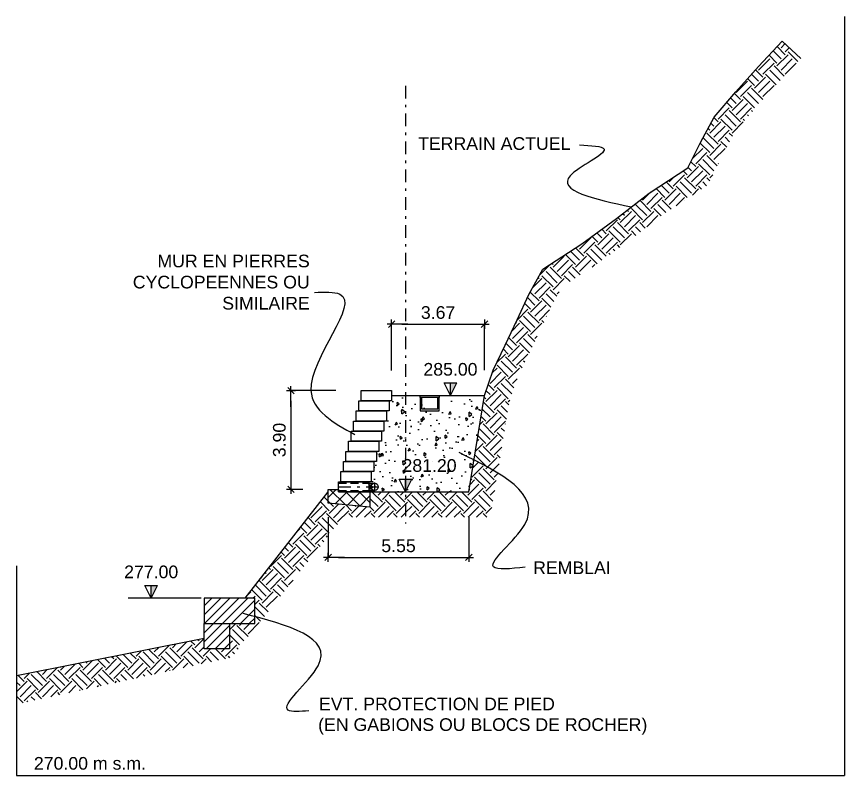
# Model space of a CAD drawing. Extents: x -236 to -84, y 532 to 751.
# Drawn here: x -116.84 to -84.14, y 563.36 to 593.33 of the extents above; entities that cross this region are included whole.
import ezdxf
from ezdxf.enums import TextEntityAlignment as Align

# ---------------------------------------------------------------- set-up
doc = ezdxf.new("R2010")
doc.units = 0
doc.header["$MEASUREMENT"] = 0
doc.linetypes.add('NASCOSTA', pattern=[9.525, 6.35, -3.175])
doc.linetypes.add('TRATTOPUNTO', pattern=[1, 0.5, -0.25, 0, -0.25])
for name, color, linetype in [('DIME', 6, 'Continuous'), ('LIN010CO', 2, 'Continuous'), ('LIN018CO', 6, 'Continuous'), ('LIN018TR', 6, 'NASCOSTA'), ('LIN025CO', 7, 'Continuous'), ('LIN035CO', 1, 'Continuous'), ('TEXT035', 1, 'Continuous')]:
    doc.layers.add(name, color=color, linetype=linetype)
doc.layers.add('no_plot', color=5, linetype='Continuous', plot=False)
doc.styles.add('ARIAL', font='arial.ttf')
doc.styles.add('ROMANS', font='romans.shx')
doc.dimstyles.new('BO1', dxfattribs={"dimtxt": 0.25, "dimasz": 0.2, "dimexe": 0, "dimexo": 0.5, "dimgap": 0.1, "dimtad": 1, "dimzin": 0, "dimdsep": 46, "dimtxsty": 'ROMANS', "dimblk1": 'LINE', "dimblk2": 'LINE', "dimsah": 1, "dimcen": 2.5, "dimclrd": 256, "dimclre": 256, "dimclrt": 1, "dimadec": 0, "dimazin": 0, "dimtfac": 1, "dimtmove": 2, "dimatfit": 3, "dimldrblk": 'LINE', "dimfxl": 1, "dimtvp": 1, "dimtolj": 1, "dimtzin": 0, "dimarcsym": 0})

# ---------------------------------------------------------------- blocks, each defined once
blk = doc.blocks.new('LIVELLI1')
at = {"layer": 'LIN018CO'}
blk.add_solid([(0, 0.25), (0, 0), (0.125, 0.25)], dxfattribs=at)
at = {"layer": 'LIN035CO'}
for p, q in [((-0.125, 0.25), (0.125, 0.25)), ((0, 0), (-0.125, 0.25)), ((0, 0), (0, 0.25)), ((0, 0), (0.125, 0.25))]:
    blk.add_line(p, q, dxfattribs=at)
at = {"layer": 'TEXT035', "style": 'ARIAL'}
blk.add_attdef('VALORE', text='', height=0.25, dxfattribs=at).set_placement((0, 0.395), align=Align.CENTER)
blk = doc.blocks.new('cavi')
at = {"layer": 'LIN025CO', "flags": 128}
blk.add_lwpolyline([(-1.2, -0.175), (-1.2, -0.1), (-0.45, -0.1), (-0.45, -0.175)], close=True, dxfattribs=at)
for points in [[(-1.2, -0.15), (-1.2, -0.7), (-0.45, -0.7), (-0.45, -0.15)], [(-1.15, -0.175), (-1.15, -0.625), (-0.5, -0.625), (-0.5, -0.175)]]:
    blk.add_lwpolyline(points, dxfattribs=at)
blk = doc.blocks.new('LINE')
for p, q in [((-1.6, 0), (0.45, 0)), ((0, 0.45), (0, -0.45))]:
    blk.add_line(p, q)
at = {"color": 3}
blk.add_line((-0.318, -0.318), (0.318, 0.318), dxfattribs=at)
blk = doc.blocks.new('*D20')
at = {"layer": 'Defpoints', "color": 0, "transparency": 16777216}
for p in [(-98.355, 581.181), (-102.026, 578.354), (-98.355, 578.356)]:
    blk.add_point(p, dxfattribs=at)
at = {"layer": 'DIME', "lineweight": -2, "transparency": 16777216}
for p, q in [((-102.026, 579.354), (-102.026, 581.181)), ((-101.626, 581.181), (-98.755, 581.181)), ((-98.355, 579.356), (-98.355, 581.181))]:
    blk.add_line(p, q, dxfattribs=at)
at = {"layer": 'DIME', "lineweight": -2, "transparency": 16777216, "xscale": 0.4, "yscale": 0.4, "zscale": 0.4, "rotation": 180}
blk.add_blockref('LINE', (-102.026, 581.181), dxfattribs=at)
at = {"layer": 'DIME', "lineweight": -2, "transparency": 16777216, "xscale": 0.4, "yscale": 0.4, "zscale": 0.4}
blk.add_blockref('LINE', (-98.355, 581.181), dxfattribs=at)
at = {"layer": 'DIME', "color": 1, "transparency": 16777216, "insert": (-100.19, 581.636), "char_height": 0.5, "attachment_point": 5, "style": 'ARIAL'}
blk.add_mtext('\\A1;3.67', dxfattribs=at)
blk = doc.blocks.new('*D48')
at = {"layer": 'Defpoints', "color": 0, "transparency": 16777216}
for p in [(-104.529, 574.554), (-98.976, 574.556), (-98.976, 571.969)]:
    blk.add_point(p, dxfattribs=at)
at = {"layer": 'DIME', "lineweight": -2, "transparency": 16777216}
for p, q in [((-104.529, 573.554), (-104.529, 571.969)), ((-98.976, 573.556), (-98.976, 571.969)), ((-104.129, 571.969), (-99.376, 571.969))]:
    blk.add_line(p, q, dxfattribs=at)
at = {"layer": 'DIME', "lineweight": -2, "transparency": 16777216, "xscale": 0.4, "yscale": 0.4, "zscale": 0.4, "rotation": 180}
blk.add_blockref('LINE', (-104.529, 571.969), dxfattribs=at)
at = {"layer": 'DIME', "lineweight": -2, "transparency": 16777216, "xscale": 0.4, "yscale": 0.4, "zscale": 0.4}
blk.add_blockref('LINE', (-98.976, 571.969), dxfattribs=at)
at = {"layer": 'DIME', "color": 1, "transparency": 16777216, "insert": (-101.752, 572.423), "char_height": 0.5, "attachment_point": 5, "style": 'ARIAL'}
blk.add_mtext('\\A1;5.55', dxfattribs=at)
blk = doc.blocks.new('Drainage')
at = {"layer": 'LIN010CO', "linetype": 'NASCOSTA', "ltscale": 0.05, "flags": 128}
for points in [[(0, 0.145), (1.2, 0.145)], [(0, -0.144), (1.2, -0.144)]]:
    blk.add_lwpolyline(points, dxfattribs=at)
at = {"layer": 'LIN010CO', "flags": 128}
for points in [[(1.2, 0.145), (1.433, 0.145)], [(1.2, -0.144), (1.433, -0.144)]]:
    blk.add_lwpolyline(points, dxfattribs=at)
at = {"layer": 'LIN018CO'}
blk.add_circle((1.433, 0), 0.144, dxfattribs=at)
at = {"layer": 'LIN018TR', "linetype": 'TRATTOPUNTO', "flags": 128}
for points in [[(0, 0), (1.621, 0)], [(1.433, 0.175), (1.433, -0.175)]]:
    blk.add_lwpolyline(points, dxfattribs=at)
blk = doc.blocks.new('*D55')
at = {"layer": 'Defpoints', "color": 0, "transparency": 16777216}
for p in [(-103.226, 578.554), (-106, 574.654), (-104.529, 574.654)]:
    blk.add_point(p, dxfattribs=at)
at = {"layer": 'DIME', "lineweight": -2, "transparency": 16777216}
for p, q in [((-104.226, 578.554), (-106, 578.554)), ((-106, 578.154), (-106, 575.054)), ((-105.529, 574.654), (-106, 574.654))]:
    blk.add_line(p, q, dxfattribs=at)
at = {"layer": 'DIME', "lineweight": -2, "transparency": 16777216, "xscale": 0.4, "yscale": 0.4, "zscale": 0.4}
for p, rotation in [((-106, 578.554), 90), ((-106, 574.654), 270)]:
    blk.add_blockref('LINE', p, dxfattribs=dict(at, rotation=rotation))
at = {"layer": 'DIME', "color": 1, "transparency": 16777216, "insert": (-106.456, 576.604), "char_height": 0.5, "attachment_point": 5, "rotation": 90, "style": 'ARIAL'}
blk.add_mtext('\\A1;3.90', dxfattribs=at)

msp = doc.modelspace()

# ---------------------------------------------------------------- hatches: boundary and pattern name
at = {"layer": 'LIN010CO'}
h = msp.add_hatch(dxfattribs=at)
h.set_pattern_fill('EARTH', color=256, scale=2.5, angle=45, style=0)
h.set_pattern_definition([(45, (-14.8876, 437.252), (2e-16, 0.8838835), [0.625, -0.625]), (45, (-15.05334, 437.41775), (2e-16, 0.8838835), [0.625, -0.625]), (45, (-15.2191, 437.5835), (2e-16, 0.8838835), [0.625, -0.625]), (135, (-15.2191, 437.69396), (-0.8838835, 2e-16), [0.625, -0.625]), (135, (-15.05334, 437.8597), (-0.8838835, 2e-16), [0.625, -0.625]), (135, (-14.8876, 438.0254), (-0.8838835, 2e-16), [0.625, -0.625])])
edge = h.paths.add_edge_path()
edge.add_line((-101.476, 574.555), (-101.475, 573.555))
edge.add_line((-101.475, 573.555), (-98.126, 573.556))
edge.add_line((-98.126, 573.556), (-97.381, 578.114))
edge.add_line((-97.381, 578.114), (-97.089, 578.982))
edge.add_line((-97.089, 578.982), (-96.642, 579.928))
edge.add_line((-96.642, 579.928), (-96.168, 580.93))
edge.add_line((-96.168, 580.93), (-95.713, 581.902))
edge.add_line((-95.713, 581.902), (-95.298, 582.653))
edge.add_line((-95.298, 582.653), (-93.938, 583.533))
edge.add_line((-93.938, 583.533), (-92.547, 584.558))
edge.add_line((-92.547, 584.558), (-91.273, 585.541))
edge.add_line((-91.273, 585.541), (-89.551, 586.667))
edge.add_line((-89.551, 586.667), (-88.933, 587.898))
edge.add_line((-88.933, 587.898), (-88.461, 588.789))
edge.add_line((-88.461, 588.789), (-87.681, 589.696))
edge.add_line((-87.681, 589.696), (-86.797, 590.681))
edge.add_line((-86.797, 590.681), (-85.869, 591.673))
edge.add_line((-85.869, 591.673), (-86.6, 592.356))
edge.add_line((-86.6, 592.356), (-87.534, 591.356))
edge.add_line((-87.534, 591.356), (-88.432, 590.356))
edge.add_line((-88.432, 590.356), (-89.292, 589.356))
edge.add_line((-89.292, 589.356), (-89.822, 588.356))
edge.add_line((-89.822, 588.356), (-90.323, 587.356))
edge.add_line((-90.323, 587.356), (-91.853, 586.356))
edge.add_line((-91.853, 586.356), (-93.149, 585.356))
edge.add_line((-93.149, 585.356), (-94.507, 584.356))
edge.add_line((-94.507, 584.356), (-96.052, 583.356))
edge.add_line((-96.052, 583.356), (-96.604, 582.356))
edge.add_line((-96.604, 582.356), (-97.072, 581.356))
edge.add_line((-97.072, 581.356), (-97.546, 580.356))
edge.add_line((-97.546, 580.356), (-98.018, 579.356))
edge.add_line((-98.018, 579.356), (-98.355, 578.356))
edge.add_line((-98.355, 578.356), (-98.976, 574.556))
edge.add_line((-98.976, 574.556), (-101.476, 574.556))
h = msp.add_hatch(dxfattribs=at)
h.set_pattern_fill('AR-CONC', color=256, scale=0.15, angle=45, style=0)
h.set_pattern_definition([(95, (-14.8876, 437.252), (0.827328, 0.6942106), [0.1125, -1.2375]), (40, (-14.8876, 437.252), (-0.944988, 0.650652), [0.09, -0.99]), (145.4514, (-14.8187, 437.3099), (-0.117659, 1.344863), [0.09561, -1.051713]), (91.1842, (-15.0997, 437.4642), (1.30754, 0.956421), [0.16875, -1.85625]), (141.6356, (-14.9908, 437.5439), (-0.041849, 2.024568), [0.143415, -1.57757]), (36.1842, (-15.0997, 437.4642), (-0.04185, 2.024568), [0.135, -1.485]), (66, (-14.94065, 437.5172), (1.0601574, 0.2060737), [0.1125, -1.2375]), (11, (-14.9406, 437.5172), (-0.511063, 1.027213), [0.09, -0.99]), (116.4514, (-14.8523, 437.5344), (0.5490954, 1.233286), [0.09561, -1.051713]), (82.5, (-14.8876, 437.252), (-0.3401898, 0.3659847), [0, -0.978, 0, -1.005, 0, -0.99375]), (52.5, (-14.8876, 437.252), (-0.1393094, 0.6973642), [0, -0.573, 0, -0.9555, 0, -0.37875]), (12.5, (-15.12414, 437.0155), (0.59012725, 0.5422811), [0, -0.375, 0, -1.17, 0, -1.5525]), (2.5, (-15.2302, 436.9094), (0.512385, 0.7247397), [0, -0.4875, 0, -0.777, 0, -1.1025])])
h.paths.add_polyline_path([(-102.026, 578.354), (-100.425, 578.356), (-100.425, 577.756), (-99.675, 577.756), (-99.675, 578.356), (-98.355, 578.356), (-98.976, 574.556), (-102.929, 574.559), (-102.929, 574.954)])
h = msp.add_hatch(dxfattribs=at)
h.set_pattern_fill('EARTH', color=256, scale=2.5, angle=45, style=0)
h.set_pattern_definition([(45, (-14.8876, 437.252), (6e-17, 0.8838835), [0.625, -0.625]), (45, (-15.05334, 437.41775), (6e-17, 0.8838835), [0.625, -0.625]), (45, (-15.2191, 437.5835), (6e-17, 0.8838835), [0.625, -0.625]), (135, (-15.2191, 437.69396), (-0.8838835, 1e-16), [0.625, -0.625]), (135, (-15.05334, 437.8597), (-0.8838835, 1e-16), [0.625, -0.625]), (135, (-14.8876, 438.0254), (-0.8838835, 1e-16), [0.625, -0.625])])
h.paths.add_polyline_path([(-102.879, 574.554), (-102.879, 573.954), (-104.529, 574.104), (-104.529, 574.554), (-107.805, 570.356), (-107.426, 570.356), (-107.426, 569.356), (-108.426, 569.356), (-108.426, 568.356), (-109.426, 568.356), (-109.426, 568.767), (-116.836, 567.295), (-116.836, 566.171), (-108.33, 568.024), (-103.932, 573.556), (-101.476, 573.556), (-101.476, 574.554)])
h = msp.add_hatch(dxfattribs=at)
h.set_pattern_fill('ANSI37', color=256, scale=3, style=0)
h.set_pattern_definition([(45, (96.3945, 437.4375), (-0.26516504, 0.26516504), []), (135, (96.3945, 437.4375), (-0.26516504, -0.26516504), [])])
h.paths.add_polyline_path([(-102.879, 574.554), (-104.129, 574.554), (-104.129, 574.654), (-104.529, 574.654), (-104.529, 574.104), (-102.879, 573.954)])
h = msp.add_hatch(dxfattribs=at)
h.set_pattern_fill('ANSI31', color=256, scale=2, style=0)
h.set_pattern_definition([(45, (-14.88762, 437.25202), (-0.1767767, 0.1767767), [])])
h.paths.add_polyline_path([(-107.805, 570.356), (-109.426, 570.356), (-109.426, 569.356), (-108.585, 569.356)])
h.paths.add_polyline_path([(-108.426, 569.356), (-108.585, 569.356), (-108.976, 568.856), (-109.426, 568.767), (-109.426, 568.356), (-108.426, 568.356)])
h.paths.add_polyline_path([(-108.585, 569.356), (-109.426, 569.356), (-109.426, 568.767), (-108.976, 568.856)])
h.paths.add_polyline_path([(-107.426, 570.356), (-107.805, 570.356), (-108.585, 569.356), (-108.426, 569.356), (-107.426, 569.356)])

# ---------------------------------------------------------------- linework, layer by layer
for p, q in [((-84.143, 593.328), (-84.143, 563.356)), ((-116.836, 571.637), (-116.836, 563.356)), ((-109.549, 570.356), (-112.426, 570.356)), ((-116.836, 563.356), (-84.143, 563.356))]:
    msp.add_line(p, q, dxfattribs=at)
at = {"layer": 'LIN018CO', "flags": 128}
for points in [[(-103.226, 578.154), (-103.226, 578.554), (-102.026, 578.554), (-102.026, 578.154)], [(-103.326, 577.754), (-103.326, 578.154), (-102.126, 578.154), (-102.126, 577.754)], [(-103.426, 577.354), (-103.426, 577.754), (-102.226, 577.754), (-102.226, 577.354)], [(-103.527, 576.954), (-103.527, 577.354), (-102.327, 577.354), (-102.327, 576.954)], [(-103.627, 576.554), (-103.627, 576.954), (-102.427, 576.954), (-102.427, 576.554)], [(-103.727, 576.154), (-103.727, 576.554), (-102.527, 576.554), (-102.527, 576.154)], [(-103.828, 575.754), (-103.828, 576.154), (-102.628, 576.154), (-102.628, 575.754)], [(-103.928, 575.354), (-103.928, 575.754), (-102.728, 575.754), (-102.728, 575.354)], [(-104.028, 574.954), (-104.028, 575.354), (-102.828, 575.354), (-102.828, 574.954)], [(-104.129, 574.554), (-104.129, 574.954), (-102.929, 574.954), (-102.929, 574.554)]]:
    msp.add_lwpolyline(points, close=True, dxfattribs=at)
at = {"layer": 'LIN018CO'}
for points in [[(-94.608, 588.262), (-93.637, 588.094), (-94.98, 587.034), (-92.559, 585.811)], [(-105.074, 582.433), (-104.073, 582.367), (-105.211, 578.556), (-103.484, 576.82)], [(-96.748, 571.579), (-98, 571.6), (-96.768, 573.269), (-99.357, 576.107)], [(-105.292, 565.909), (-106.112, 565.937), (-104.925, 567.689), (-107.893, 569.753)]]:
    msp.add_spline(points, degree=3, dxfattribs=at)
at = {"layer": 'LIN025CO'}
msp.add_line((-109.426, 568.767), (-116.836, 567.295), dxfattribs=at)
at = {"layer": 'LIN025CO', "flags": 128}
for points in [[(-98.976, 574.556), (-98.355, 578.356), (-98.018, 579.356), (-97.546, 580.356), (-97.072, 581.356), (-96.604, 582.356), (-96.052, 583.356), (-94.507, 584.356), (-93.149, 585.356), (-91.853, 586.356), (-90.323, 587.356), (-89.822, 588.356), (-89.292, 589.356), (-88.432, 590.356), (-87.534, 591.356), (-86.6, 592.356)], [(-107.805, 570.356), (-104.529, 574.554)], [(-104.129, 574.554), (-98.976, 574.556)]]:
    msp.add_lwpolyline(points, dxfattribs=at)
for points in [[(-109.426, 569.356), (-107.426, 569.356), (-107.426, 570.356), (-109.426, 570.356)], [(-109.426, 568.356), (-109.426, 569.356), (-108.426, 569.356), (-108.426, 568.356)]]:
    msp.add_lwpolyline(points, close=True, dxfattribs=at)
at = {"layer": 'LIN035CO'}
msp.add_line((-102.026, 578.356), (-98.355, 578.356), dxfattribs=at)
at = {"layer": 'LIN035CO', "flags": 128}
msp.add_lwpolyline([(-104.129, 574.554), (-102.879, 574.554), (-102.879, 573.954), (-104.529, 574.104), (-104.529, 574.654), (-104.129, 574.654)], close=True, dxfattribs=at)
at = {"layer": 'no_plot', "linetype": 'TRATTOPUNTO'}
msp.add_line((-101.476, 590.593), (-101.476, 573.302), dxfattribs=at)
at = {"layer": 'no_plot', "flags": 128}
msp.add_lwpolyline([(-85.869, 591.673), (-86.6, 592.356)], dxfattribs=at)

# ---------------------------------------------------------------- block references
at = {"xscale": 2, "yscale": 2, "zscale": 2}
for p, values in [((-99.701, 578.356), {'VALORE': '285.00'}), ((-111.519, 570.356), {'VALORE': '277.00'})]:
    msp.add_blockref('LIVELLI1', p, dxfattribs=at).add_auto_attribs(values)
ref = msp.add_blockref('LIVELLI1', (-101.476, 574.556), dxfattribs=dict(xscale=2, yscale=2, zscale=2))
ref.add_attrib('VALORE', '281.20', dxfattribs={"layer": 'TEXT035', "height": 0.5, "style": 'ARIAL'}).set_placement((-100.527, 575.347), align=Align.CENTER)
at = {"layer": 'LIN025CO'}
msp.add_blockref('cavi', (-99.698, 578.456), dxfattribs=at)
at = {"layer": 'no_plot'}
msp.add_blockref('Drainage', (-104.129, 574.754), dxfattribs=at)

# ---------------------------------------------------------------- texts
at = {"layer": 'TEXT035', "style": 'ARIAL'}
for s, p in [('TERRAIN ACTUEL', (-100.979, 588.062)), ('REMBLAI', (-96.437, 571.309)), ('EVT. PROTECTION DE PIED', (-104.891, 565.93)), ('(EN GABIONS OU BLOCS DE ROCHER)', (-104.926, 565.115)), ('270.00 m s.m.', (-116.15, 563.584))]:
    msp.add_text(s, height=0.5, dxfattribs=at).set_placement(p)
at = {"layer": 'TEXT035', "insert": (-105.259, 583.924), "char_height": 0.5, "width": 8.08079, "attachment_point": 3, "style": 'ARIAL'}
msp.add_mtext('MUR EN PIERRES CYCLOPEENNES OU SIMILAIRE', dxfattribs=at)

# ---------------------------------------------------------------- dimensions: what is measured, and where the dimension line sits
at = {"layer": 'DIME'}
for base, p1, p2, picture, middle in [((-98.355, 581.181), (-102.026, 578.354), (-98.355, 578.356), '*D20', (-100.19, 581.636)), ((-98.976, 571.969), (-104.529, 574.554), (-98.976, 574.556), '*D48', (-101.752, 572.423))]:
    dim = msp.add_linear_dim(base=base, p1=p1, p2=p2, dimstyle='BO1', override={"dimscale": 2, "dimtxsty": 'ARIAL'}, dxfattribs=at)
    dim.commit()
    dim.dimension.update_dxf_attribs({"geometry": picture, "text_midpoint": middle})
dim = msp.add_linear_dim(base=(-106, 574.654), p1=(-103.226, 578.554), p2=(-104.529, 574.654), angle=90, dimstyle='BO1', override={"dimscale": 2, "dimtxsty": 'ARIAL'}, dxfattribs=at)
dim.commit()
dim.dimension.update_dxf_attribs({"geometry": '*D55', "text_midpoint": (-106.456, 576.604)})

doc.saveas('drawing.dxf')
